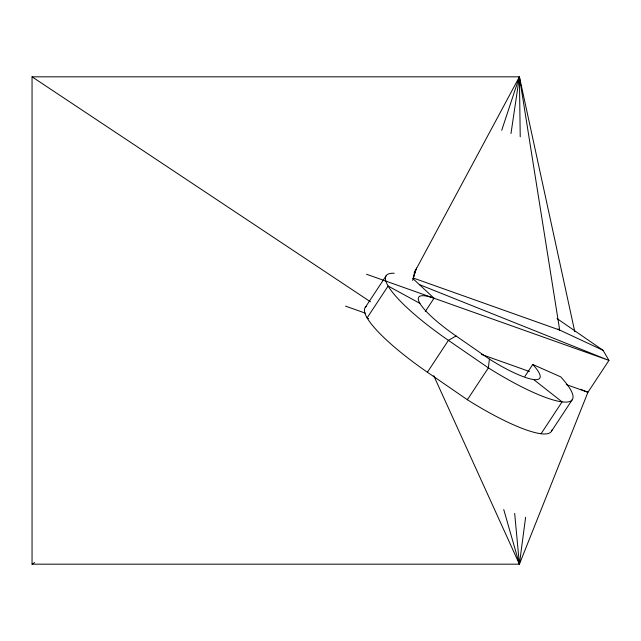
<?xml version="1.0" encoding="UTF-8"?>
<svg xmlns="http://www.w3.org/2000/svg" width="641" height="641" viewBox="0 0 641 641"><rect width="100%" height="100%" fill="white"/><g stroke="black" fill="none" stroke-linecap="round" stroke-linejoin="round"><path stroke-width="0.96" d="M467.433 399.191L467.369 399.736A97.472 19.799 33.4 0 0 551.925 429.975M368.591 318.705L367.101 317.888L388.117 286.022L419.887 303.361A58.483 11.883 33.4 0 0 456.063 335.972L489.403 359.104L488.378 367.87L467.369 399.736L427.403 372.237A97.472 19.799 33.4 0 1 366.299 306.43M525.604 517.319L519.402 564.176L32.05 564.176L32.05 76.824L519.402 76.824L574.785 331.726M510.981 133.56L519.402 76.824L414.07 273.074M412.716 280.462L415.697 269.557L413.325 277.577L416.61 268.018M501.727 130.275L519.402 76.824L559.689 330.067L603.053 350.306L608.95 360.402L587.933 392.276L519.402 564.176L433.725 375.642M365.282 307.4L386.299 275.526M425.279 311.51L434.037 298.233L412.66 278.362M427.403 372.237L448.412 340.363L456.063 335.972M524.891 376.435L532.767 364.481L560.651 376.828A97.472 19.799 33.4 0 1 562.085 401.875L541.076 433.749M551.436 431.289L572.445 399.415M32.05 564.176L34.606 562.606M413.589 278.138L559.689 330.067L558.047 328.937M366.548 274.244L608.95 360.402L419.334 284.564M345.531 306.118L365.338 313.153M481.351 354.393L529.458 371.492M566.243 384.568L587.933 392.276L580.498 389.303M32.05 76.824L370.506 301.839M556.997 318.545L603.053 350.306M489.403 359.104A58.483 11.883 33.4 0 0 533.633 379.512L562.085 401.875A97.472 19.799 33.4 0 1 488.378 367.87L448.412 340.363A97.472 19.799 33.4 0 1 394.231 273.266M503.746 509.547L519.402 564.176L514.675 513.433M519.402 76.824L520.228 136.845M532.767 364.481A58.483 11.883 33.4 0 1 533.633 379.512M419.887 303.361A58.483 11.883 33.4 0 1 434.037 298.233"/></g></svg>
